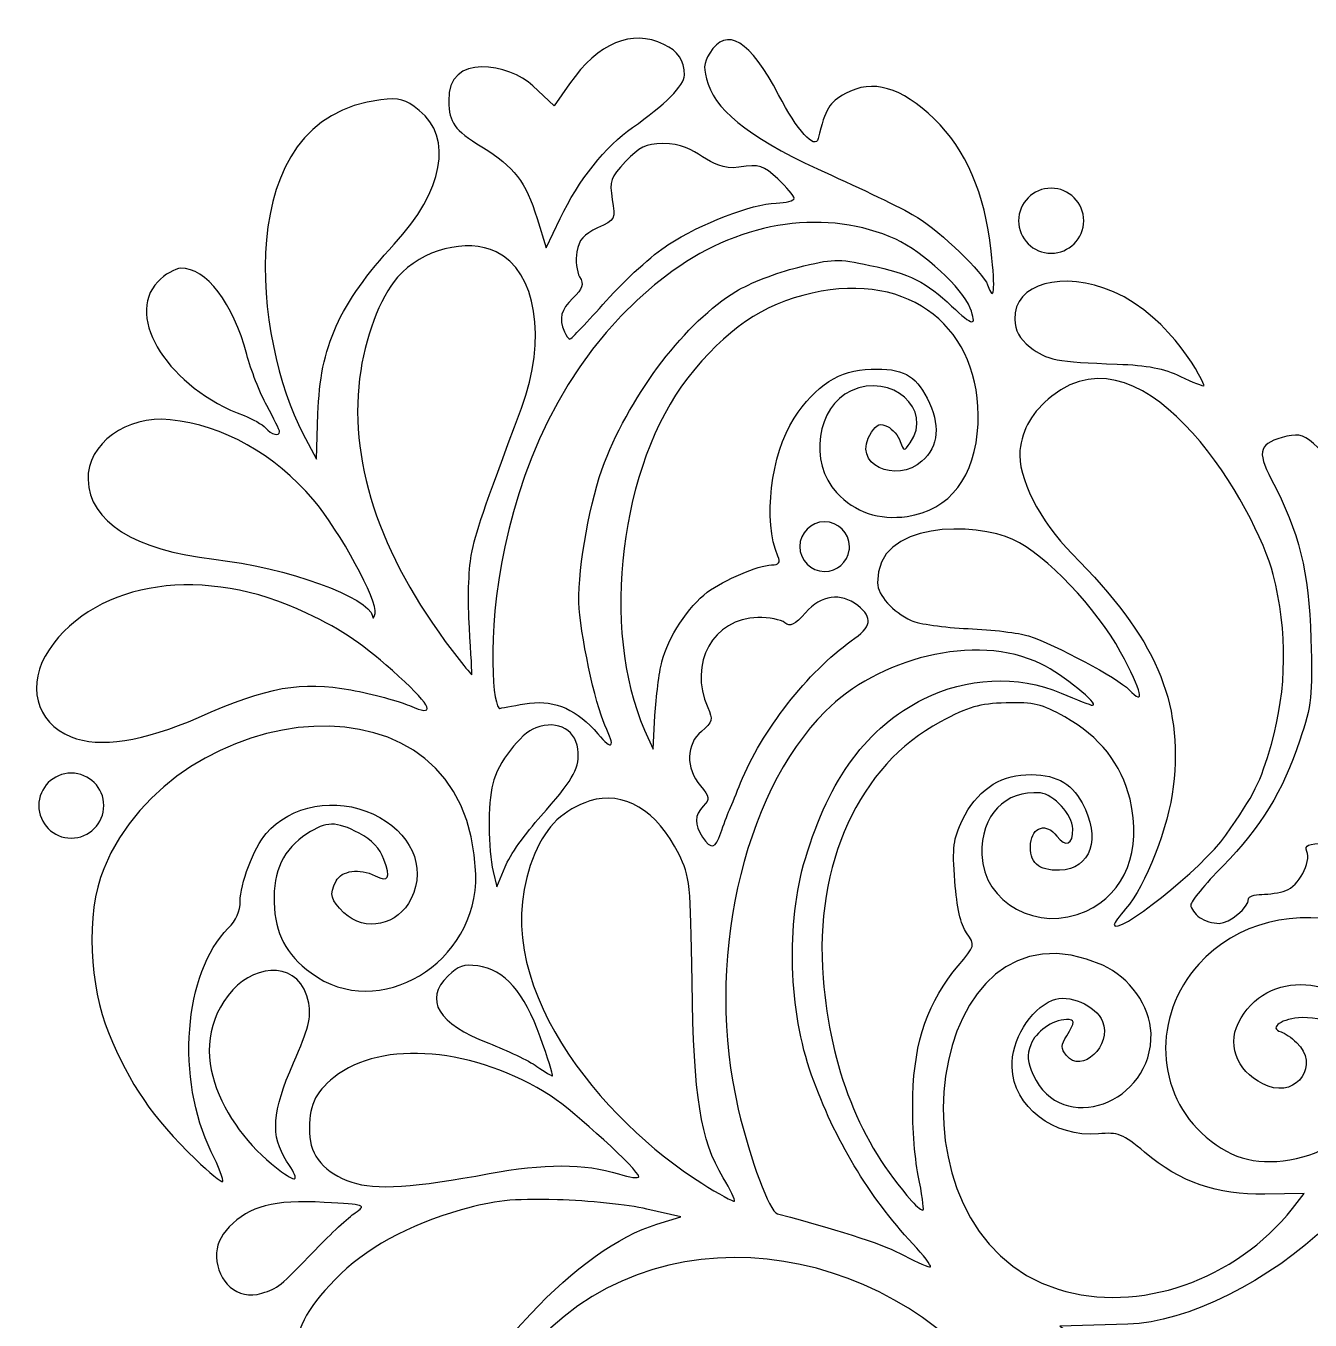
# Model space of a CAD drawing. Header units: millimetres. Extents: x -100 to 100, y -94 to 90.
# Drawn here: x -37.36 to 2.4, y 48.91 to 88.99 of the extents above; entities that cross this region are included whole.
import ezdxf

# ---------------------------------------------------------------- set-up
doc = ezdxf.new("R2010")
doc.units = ezdxf.units.MM
doc.header["$MEASUREMENT"] = 0
doc.layers.add('Layer 1', color=7, linetype='Continuous')

msp = doc.modelspace()

# ---------------------------------------------------------------- linework, layer by layer
at = {"layer": 'Layer 1', "color": 242}
for points, knots in [([(-7.5864, 80.9679), (-7.7142, 81.3339), (-9.0242, 82.5965), (-9.7521, 83.0553), (-9.7521, 83.0553), (-10.0846, 83.265), (-11.2858, 83.8525), (-12.4214, 84.3609), (-12.4214, 84.3609), (-14.7836, 85.4186), (-15.9321, 86.2681), (-16.2345, 87.1814), (-16.2345, 87.1814), (-16.3947, 87.6652), (-16.3872, 87.8159), (-16.1864, 88.1423), (-16.1864, 88.1423), (-15.6671, 88.9868), (-14.9305, 88.5403), (-14.0554, 86.8504), (-14.0554, 86.8504), (-13.4893, 85.7573), (-12.9204, 85.13), (-12.8295, 85.4987), (-12.8295, 85.4987), (-12.5967, 86.4424), (-12.4978, 86.6046), (-11.981, 86.8914), (-11.981, 86.8914), (-11.1528, 87.3511), (-10.2592, 87.0955), (-9.2382, 86.1069), (-9.2382, 86.1069), (-8.2471, 85.1477), (-7.6759, 83.821), (-7.4749, 82.0126), (-7.4749, 82.0126), (-7.338, 80.7813), (-7.381, 80.3797), (-7.5864, 80.9679)], [0, 0, 0, 0, 0.0909091, 0.0909091, 0.0909091, 0.0909091, 0.1818182, 0.1818182, 0.1818182, 0.1818182, 0.2727273, 0.2727273, 0.2727273, 0.2727273, 0.3636364, 0.3636364, 0.3636364, 0.3636364, 0.4545455, 0.4545455, 0.4545455, 0.4545455, 0.5454545, 0.5454545, 0.5454545, 0.5454545, 0.6363636, 0.6363636, 0.6363636, 0.6363636, 0.7272727, 0.7272727, 0.7272727, 0.7272727, 0.8181818, 0.8181818, 0.8181818, 0.8181818, 1, 1, 1, 1]), ([(-21.5329, 83.0203), (-21.8901, 84.1759), (-22.2201, 84.6052), (-23.2379, 85.2396), (-23.2379, 85.2396), (-24.111, 85.7838), (-24.2476, 85.9721), (-24.2673, 86.6597), (-24.2673, 86.6597), (-24.311, 88.1849), (-22.3794, 87.8077), (-21.6597, 87.1283), (-21.6597, 87.1283), (-21.6597, 87.1283), (-21.0023, 86.5076), (-21.0023, 86.5076), (-21.0023, 86.5076), (-21.0023, 86.5076), (-20.5235, 87.1931), (-20.5235, 87.1931), (-20.5235, 87.1931), (-19.6338, 88.4669), (-18.6089, 88.8953), (-17.6059, 88.4126), (-17.6059, 88.4126), (-17.1644, 88.2002), (-16.9837, 87.9288), (-16.9703, 87.4576), (-16.9703, 87.4576), (-16.9616, 87.1554), (-17.5846, 86.5288), (-18.5785, 85.8398), (-18.5785, 85.8398), (-19.4103, 85.2633), (-20.2552, 84.2004), (-20.8159, 83.0251), (-20.8159, 83.0251), (-20.8159, 83.0251), (-21.2519, 82.1114), (-21.2519, 82.1114), (-21.2519, 82.1114), (-21.2519, 82.1114), (-21.5329, 83.0203), (-21.5329, 83.0203)], [0, 0, 0, 0, 0.0833333, 0.0833333, 0.0833333, 0.0833333, 0.1666667, 0.1666667, 0.1666667, 0.1666667, 0.25, 0.25, 0.25, 0.25, 0.3333333, 0.3333333, 0.3333333, 0.3333333, 0.4166667, 0.4166667, 0.4166667, 0.4166667, 0.5, 0.5, 0.5, 0.5, 0.5833333, 0.5833333, 0.5833333, 0.5833333, 0.6666667, 0.6666667, 0.6666667, 0.6666667, 0.75, 0.75, 0.75, 0.75, 0.8333333, 0.8333333, 0.8333333, 0.8333333, 1, 1, 1, 1]), ([(-28.7818, 76.369), (-30.263, 79.1529), (-31.1107, 86.1327), (-26.3684, 86.698), (-26.3684, 86.698), (-25.7904, 86.7669), (-25.6147, 86.7185), (-25.1826, 86.3713), (-25.1826, 86.3713), (-24.1245, 85.521), (-24.4298, 83.8815), (-25.9545, 82.2261), (-25.9545, 82.2261), (-27.6582, 80.3765), (-28.2538, 79.0527), (-28.3146, 76.9799), (-28.3146, 76.9799), (-28.3146, 76.9799), (-28.3561, 75.5688), (-28.3561, 75.5688), (-28.3561, 75.5688), (-28.3561, 75.5688), (-28.7818, 76.369), (-28.7818, 76.369)], [0, 0, 0, 0, 0.1428571, 0.1428571, 0.1428571, 0.1428571, 0.2857143, 0.2857143, 0.2857143, 0.2857143, 0.4285714, 0.4285714, 0.4285714, 0.4285714, 0.5714286, 0.5714286, 0.5714286, 0.5714286, 0.7142857, 0.7142857, 0.7142857, 0.7142857, 1, 1, 1, 1]), ([(-20.6853, 79.5172), (-20.8618, 79.9404), (-20.7999, 80.1837), (-20.4215, 80.5552), (-20.4215, 80.5552), (-20.1149, 80.8563), (-20.0778, 80.9743), (-20.2151, 81.2139), (-20.2151, 81.2139), (-20.307, 81.3747), (-20.3452, 81.7236), (-20.2999, 81.9896), (-20.2999, 81.9896), (-20.2356, 82.367), (-20.0948, 82.5295), (-19.6586, 82.7297), (-19.6586, 82.7297), (-19.1126, 82.9805), (-19.1021, 83.0008), (-19.2036, 83.6136), (-19.2036, 83.6136), (-19.2983, 84.1854), (-19.2623, 84.2886), (-18.7954, 84.783), (-18.7954, 84.783), (-18.366, 85.2378), (-18.1787, 85.3281), (-17.6342, 85.3433), (-17.6342, 85.3433), (-16.5269, 85.3742), (-16.2679, 84.4687), (-15.2827, 84.6105), (-15.2827, 84.6105), (-14.6356, 84.7037), (-14.534, 84.6729), (-14.0772, 84.2469), (-14.0772, 84.2469), (-13.8028, 83.991), (-13.5766, 83.7223), (-13.5746, 83.6499), (-13.5746, 83.6499), (-13.5725, 83.5777), (-13.8227, 83.5094), (-14.1305, 83.4984), (-14.1305, 83.4984), (-14.8891, 83.4715), (-16.4453, 82.8725), (-17.4795, 82.2095), (-17.4795, 82.2095), (-17.9475, 81.9095), (-18.8067, 81.1293), (-19.3888, 80.4758), (-19.3888, 80.4758), (-19.971, 79.8225), (-20.4789, 79.2868), (-20.5176, 79.2857), (-20.5176, 79.2857), (-20.5563, 79.2847), (-20.6317, 79.3888), (-20.6853, 79.5172)], [0, 0, 0, 0, 0.0625, 0.0625, 0.0625, 0.0625, 0.125, 0.125, 0.125, 0.125, 0.1875, 0.1875, 0.1875, 0.1875, 0.25, 0.25, 0.25, 0.25, 0.3125, 0.3125, 0.3125, 0.3125, 0.375, 0.375, 0.375, 0.375, 0.4375, 0.4375, 0.4375, 0.4375, 0.5, 0.5, 0.5, 0.5, 0.5625, 0.5625, 0.5625, 0.5625, 0.625, 0.625, 0.625, 0.625, 0.6875, 0.6875, 0.6875, 0.6875, 0.75, 0.75, 0.75, 0.75, 0.8125, 0.8125, 0.8125, 0.8125, 0.875, 0.875, 0.875, 0.875, 1, 1, 1, 1]), ([(-5.6176, 83.9604), (-5.0615, 83.9604), (-4.6106, 83.5095), (-4.6106, 82.9534), (-4.6106, 82.9534), (-4.6106, 82.3973), (-5.0615, 81.9464), (-5.6176, 81.9464), (-5.6176, 81.9464), (-6.1736, 81.9464), (-6.6246, 82.3973), (-6.6246, 82.9534), (-6.6246, 82.9534), (-6.6246, 83.5095), (-6.1736, 83.9604), (-5.6176, 83.9604)], [0, 0, 0, 0, 0.2, 0.2, 0.2, 0.2, 0.4, 0.4, 0.4, 0.4, 0.6, 0.6, 0.6, 0.6, 1, 1, 1, 1]), ([(-19.652, 67.0665), (-20.2746, 67.8041), (-20.9709, 68.1149), (-21.7626, 68.0088), (-21.7626, 68.0088), (-22.1461, 67.9574), (-22.56, 67.8869), (-22.6822, 67.8523), (-22.6822, 67.8523), (-23.0796, 67.7397), (-23.6721, 76.7918), (-17.3177, 81.4081), (-17.3177, 81.4081), (-15.1764, 82.9641), (-12.5191, 83.3381), (-10.4306, 82.3779), (-10.4306, 82.3779), (-9.5769, 81.9854), (-8.3581, 80.8603), (-8.1256, 80.2502), (-8.1256, 80.2502), (-7.9024, 79.6646), (-8.0346, 79.6786), (-8.6985, 80.311), (-8.6985, 80.311), (-9.4733, 81.0491), (-10.0081, 81.3156), (-11.2256, 81.5709), (-11.2256, 81.5709), (-12.2451, 81.7847), (-12.3674, 81.7812), (-13.4646, 81.5073), (-13.4646, 81.5073), (-14.1029, 81.348), (-14.9634, 81.013), (-15.3768, 80.763), (-15.3768, 80.763), (-16.9099, 79.8359), (-18.5968, 77.638), (-19.444, 75.4634), (-19.444, 75.4634), (-19.8826, 74.3379), (-20.2671, 72.2371), (-20.2363, 71.1345), (-20.2363, 71.1345), (-20.2111, 70.2278), (-19.7322, 67.9643), (-19.4308, 67.3272), (-19.4308, 67.3272), (-19.0989, 66.6257), (-19.1897, 66.5187), (-19.652, 67.0665)], [0, 0, 0, 0, 0.0714286, 0.0714286, 0.0714286, 0.0714286, 0.1428571, 0.1428571, 0.1428571, 0.1428571, 0.2142857, 0.2142857, 0.2142857, 0.2142857, 0.2857143, 0.2857143, 0.2857143, 0.2857143, 0.3571429, 0.3571429, 0.3571429, 0.3571429, 0.4285714, 0.4285714, 0.4285714, 0.4285714, 0.5, 0.5, 0.5, 0.5, 0.5714286, 0.5714286, 0.5714286, 0.5714286, 0.6428571, 0.6428571, 0.6428571, 0.6428571, 0.7142857, 0.7142857, 0.7142857, 0.7142857, 0.7857143, 0.7857143, 0.7857143, 0.7857143, 0.8571429, 0.8571429, 0.8571429, 0.8571429, 1, 1, 1, 1]), ([(-23.9471, 69.3654), (-26.3109, 72.3637), (-27.3627, 75.3382), (-27.0244, 78.0687), (-27.0244, 78.0687), (-26.8683, 79.3293), (-26.4109, 80.5491), (-25.8496, 81.2014), (-25.8496, 81.2014), (-25.1079, 82.0635), (-23.7042, 82.4248), (-22.7958, 81.9876), (-22.7958, 81.9876), (-21.5521, 81.3891), (-21.2129, 79.2917), (-22.0137, 77.1514), (-22.0137, 77.1514), (-23.2285, 73.9042), (-23.4277, 73.3203), (-23.5692, 72.5905), (-23.5692, 72.5905), (-23.6538, 72.1541), (-23.6804, 71.1433), (-23.6283, 70.3443), (-23.6283, 70.3443), (-23.5763, 69.5452), (-23.5424, 68.8912), (-23.5532, 68.8909), (-23.5532, 68.8909), (-23.564, 68.8908), (-23.7413, 69.1042), (-23.9471, 69.3654)], [0, 0, 0, 0, 0.1111111, 0.1111111, 0.1111111, 0.1111111, 0.2222222, 0.2222222, 0.2222222, 0.2222222, 0.3333333, 0.3333333, 0.3333333, 0.3333333, 0.4444444, 0.4444444, 0.4444444, 0.4444444, 0.5555556, 0.5555556, 0.5555556, 0.5555556, 0.6666667, 0.6666667, 0.6666667, 0.6666667, 0.7777778, 0.7777778, 0.7777778, 0.7777778, 1, 1, 1, 1]), ([(-29.939, 76.5347), (-30.0372, 76.6462), (-30.3361, 76.8181), (-30.6032, 76.9165), (-30.6032, 76.9165), (-32.9147, 77.7684), (-34.3222, 79.9552), (-33.2738, 81.0656), (-33.2738, 81.0656), (-33.0635, 81.2883), (-32.7418, 81.4748), (-32.5588, 81.48), (-32.5588, 81.48), (-31.7774, 81.5024), (-30.9409, 80.4072), (-30.5197, 78.8098), (-30.5197, 78.8098), (-30.3955, 78.3392), (-30.116, 77.6265), (-29.8986, 77.2262), (-29.8986, 77.2262), (-29.6811, 76.826), (-29.5021, 76.4626), (-29.5009, 76.4188), (-29.5009, 76.4188), (-29.4964, 76.2641), (-29.7629, 76.3344), (-29.939, 76.5347)], [0, 0, 0, 0, 0.125, 0.125, 0.125, 0.125, 0.25, 0.25, 0.25, 0.25, 0.375, 0.375, 0.375, 0.375, 0.5, 0.5, 0.5, 0.5, 0.625, 0.625, 0.625, 0.625, 0.75, 0.75, 0.75, 0.75, 1, 1, 1, 1]), ([(-18.2013, 67.1773), (-19.584, 70.3027), (-18.9595, 75.4057), (-16.8665, 78.0852), (-16.8665, 78.0852), (-15.694, 79.5863), (-14.5538, 80.3644), (-13.0162, 80.7129), (-13.0162, 80.7129), (-9.9922, 81.3985), (-7.7545, 79.6298), (-7.8818, 76.6546), (-7.8818, 76.6546), (-7.9511, 75.0341), (-8.7577, 73.9835), (-10.0761, 73.7965), (-10.0761, 73.7965), (-10.9437, 73.6735), (-11.6971, 73.9273), (-12.26, 74.5324), (-12.26, 74.5324), (-13.1241, 75.4616), (-12.8751, 77.2069), (-11.8096, 77.6884), (-11.8096, 77.6884), (-10.5538, 78.256), (-9.2606, 77.1195), (-9.9774, 76.078), (-9.9774, 76.078), (-10.1675, 75.8019), (-10.1782, 75.803), (-10.2873, 76.1155), (-10.2873, 76.1155), (-10.3494, 76.2935), (-10.5281, 76.5028), (-10.6842, 76.5807), (-10.6842, 76.5807), (-10.9073, 76.692), (-11.0132, 76.6538), (-11.1789, 76.4022), (-11.1789, 76.4022), (-11.8518, 75.3802), (-10.3903, 74.8147), (-9.6178, 75.5035), (-9.6178, 75.5035), (-9.0943, 75.9702), (-9.0397, 76.6374), (-9.4577, 77.4567), (-9.4577, 77.4567), (-9.827, 78.1807), (-10.2221, 78.3859), (-11.1928, 78.3581), (-11.1928, 78.3581), (-12.1775, 78.3299), (-12.9084, 77.863), (-13.5764, 76.8357), (-13.5764, 76.8357), (-14.2979, 75.7262), (-14.5421, 73.6365), (-14.0761, 72.5614), (-14.0761, 72.5614), (-13.9909, 72.3651), (-14.0387, 72.301), (-14.2756, 72.2942), (-14.2756, 72.2942), (-14.6828, 72.2826), (-15.7379, 71.8322), (-16.2629, 71.446), (-16.2629, 71.446), (-16.8365, 71.024), (-17.4834, 70.0354), (-17.6684, 69.2982), (-17.6684, 69.2982), (-17.7534, 68.9593), (-17.8494, 68.2106), (-17.8816, 67.6345), (-17.8816, 67.6345), (-17.8816, 67.6345), (-17.9403, 66.5872), (-17.9403, 66.5872), (-17.9403, 66.5872), (-17.9403, 66.5872), (-18.2013, 67.1773), (-18.2013, 67.1773)], [0, 0, 0, 0, 0.0454545, 0.0454545, 0.0454545, 0.0454545, 0.0909091, 0.0909091, 0.0909091, 0.0909091, 0.1363636, 0.1363636, 0.1363636, 0.1363636, 0.1818182, 0.1818182, 0.1818182, 0.1818182, 0.2272727, 0.2272727, 0.2272727, 0.2272727, 0.2727273, 0.2727273, 0.2727273, 0.2727273, 0.3181818, 0.3181818, 0.3181818, 0.3181818, 0.3636364, 0.3636364, 0.3636364, 0.3636364, 0.4090909, 0.4090909, 0.4090909, 0.4090909, 0.4545455, 0.4545455, 0.4545455, 0.4545455, 0.5, 0.5, 0.5, 0.5, 0.5454545, 0.5454545, 0.5454545, 0.5454545, 0.5909091, 0.5909091, 0.5909091, 0.5909091, 0.6363636, 0.6363636, 0.6363636, 0.6363636, 0.6818182, 0.6818182, 0.6818182, 0.6818182, 0.7272727, 0.7272727, 0.7272727, 0.7272727, 0.7727273, 0.7727273, 0.7727273, 0.7727273, 0.8181818, 0.8181818, 0.8181818, 0.8181818, 0.8636364, 0.8636364, 0.8636364, 0.8636364, 0.9090909, 0.9090909, 0.9090909, 0.9090909, 1, 1, 1, 1]), ([(-1.6169, 78.1341), (-2.1171, 78.3782), (-2.641, 78.4794), (-3.5697, 78.5119), (-3.5697, 78.5119), (-5.4512, 78.5776), (-5.7593, 78.638), (-6.2675, 79.0414), (-6.2675, 79.0414), (-6.6128, 79.3155), (-6.7342, 79.5357), (-6.7449, 79.9072), (-6.7449, 79.9072), (-6.7764, 81.0065), (-5.2543, 81.4288), (-3.6907, 80.7545), (-3.6907, 80.7545), (-1.8664, 79.968), (-0.852, 77.8708), (-0.8808, 77.8458), (-0.8808, 77.8458), (-0.9096, 77.8209), (-1.2408, 77.9506), (-1.6169, 78.1341)], [0, 0, 0, 0, 0.1428571, 0.1428571, 0.1428571, 0.1428571, 0.2857143, 0.2857143, 0.2857143, 0.2857143, 0.4285714, 0.4285714, 0.4285714, 0.4285714, 0.5714286, 0.5714286, 0.5714286, 0.5714286, 0.7142857, 0.7142857, 0.7142857, 0.7142857, 1, 1, 1, 1]), ([(-3.6678, 61.1627), (-3.6688, 61.1995), (-3.5081, 61.4143), (-3.3107, 61.6401), (-3.3107, 61.6401), (-2.6963, 62.3424), (-1.9698, 64.2072), (-1.8357, 65.4261), (-1.8357, 65.4261), (-1.54, 68.1154), (-2.3612, 70.0067), (-4.9662, 72.6359), (-4.9662, 72.6359), (-5.968, 73.6471), (-6.6673, 75.0308), (-6.5828, 75.835), (-6.5828, 75.835), (-6.5127, 76.5014), (-6.1932, 77.0482), (-5.5982, 77.5196), (-5.5982, 77.5196), (-2.6225, 79.8781), (0.7529, 73.9817), (1.2593, 71.9928), (1.2593, 71.9928), (1.7062, 70.2373), (1.6862, 68.4474), (1.2004, 66.7487), (1.2004, 66.7487), (0.8556, 65.543), (0.6905, 65.2125), (-0.2129, 63.9204), (-0.2129, 63.9204), (-0.923, 62.905), (-3.6552, 60.7241), (-3.6678, 61.1627)], [0, 0, 0, 0, 0.1, 0.1, 0.1, 0.1, 0.2, 0.2, 0.2, 0.2, 0.3, 0.3, 0.3, 0.3, 0.4, 0.4, 0.4, 0.4, 0.5, 0.5, 0.5, 0.5, 0.6, 0.6, 0.6, 0.6, 0.7, 0.7, 0.7, 0.7, 0.8, 0.8, 0.8, 0.8, 1, 1, 1, 1]), ([(-26.6308, 70.7057), (-26.7022, 71.2874), (-29.2849, 72.2159), (-31.5391, 72.4703), (-31.5391, 72.4703), (-33.9962, 72.7476), (-35.3965, 73.6339), (-35.4338, 74.9356), (-35.4338, 74.9356), (-35.4654, 76.037), (-34.235, 76.9356), (-32.8937, 76.7907), (-32.8937, 76.7907), (-31.2405, 76.6123), (-29.6576, 75.7286), (-28.4596, 74.3153), (-28.4596, 74.3153), (-27.6318, 73.3387), (-26.458, 71.1737), (-26.547, 70.7874), (-26.547, 70.7874), (-26.5806, 70.6411), (-26.6183, 70.6043), (-26.6308, 70.7057)], [0, 0, 0, 0, 0.1428571, 0.1428571, 0.1428571, 0.1428571, 0.2857143, 0.2857143, 0.2857143, 0.2857143, 0.4285714, 0.4285714, 0.4285714, 0.4285714, 0.5714286, 0.5714286, 0.5714286, 0.5714286, 0.7142857, 0.7142857, 0.7142857, 0.7142857, 1, 1, 1, 1]), ([(-1.0224, 61.3796), (-1.1692, 61.4845), (-1.2918, 61.6565), (-1.2948, 61.7617), (-1.2948, 61.7617), (-1.2978, 61.8671), (-0.8535, 62.4102), (-0.3074, 62.9687), (-0.3074, 62.9687), (0.8914, 64.1948), (1.5423, 65.2568), (2.0795, 66.8625), (2.0795, 66.8625), (2.4492, 67.968), (2.4783, 68.232), (2.4258, 70.0096), (2.4258, 70.0096), (2.3641, 72.1047), (2.0713, 73.2822), (1.1986, 74.9467), (1.1986, 74.9467), (0.733, 75.8347), (0.8219, 76.0785), (1.6835, 76.2766), (1.6835, 76.2766), (2.0845, 76.3688), (2.2331, 76.3147), (2.6436, 75.9271), (2.6436, 75.9271), (3.0561, 75.5376), (3.1189, 75.3904), (3.0605, 74.9505), (3.0605, 74.9505), (2.9981, 74.482), (3.0253, 74.4336), (3.3456, 74.4428), (3.3456, 74.4428), (4.5517, 74.4774), (5.1884, 73.458), (4.7465, 72.1998), (4.7465, 72.1998), (4.6959, 72.0557), (4.7902, 71.9489), (5.016, 71.8947), (5.016, 71.8947), (5.8762, 71.6883), (6.2438, 70.397), (5.675, 69.5798), (5.675, 69.5798), (5.675, 69.5798), (5.354, 69.1184), (5.354, 69.1184), (5.354, 69.1184), (5.354, 69.1184), (5.7474, 68.6321), (5.7474, 68.6321), (5.7474, 68.6321), (6.5398, 67.6528), (6.0739, 66.153), (4.8929, 65.8814), (4.8929, 65.8814), (4.4952, 65.79), (4.4458, 65.7113), (4.3936, 65.0887), (4.3936, 65.0887), (4.3159, 64.1611), (3.8246, 63.7008), (2.8835, 63.6738), (2.8835, 63.6738), (2.3288, 63.6579), (2.2219, 63.612), (2.3005, 63.4235), (2.3005, 63.4235), (2.439, 63.0914), (2.0364, 62.3446), (1.6452, 62.208), (1.6452, 62.208), (1.4616, 62.1439), (1.1263, 62.0914), (0.8999, 62.0914), (0.8999, 62.0914), (0.6736, 62.0913), (0.4902, 62.0286), (0.4924, 61.952), (0.4924, 61.952), (0.5, 61.6856), (-0.0857, 61.1985), (-0.4195, 61.1936), (-0.4195, 61.1936), (-0.6044, 61.1909), (-0.8756, 61.2746), (-1.0224, 61.3796)], [0, 0, 0, 0, 0.0416667, 0.0416667, 0.0416667, 0.0416667, 0.0833333, 0.0833333, 0.0833333, 0.0833333, 0.125, 0.125, 0.125, 0.125, 0.1666667, 0.1666667, 0.1666667, 0.1666667, 0.2083333, 0.2083333, 0.2083333, 0.2083333, 0.25, 0.25, 0.25, 0.25, 0.2916667, 0.2916667, 0.2916667, 0.2916667, 0.3333333, 0.3333333, 0.3333333, 0.3333333, 0.375, 0.375, 0.375, 0.375, 0.4166667, 0.4166667, 0.4166667, 0.4166667, 0.4583333, 0.4583333, 0.4583333, 0.4583333, 0.5, 0.5, 0.5, 0.5, 0.5416667, 0.5416667, 0.5416667, 0.5416667, 0.5833333, 0.5833333, 0.5833333, 0.5833333, 0.625, 0.625, 0.625, 0.625, 0.6666667, 0.6666667, 0.6666667, 0.6666667, 0.7083333, 0.7083333, 0.7083333, 0.7083333, 0.75, 0.75, 0.75, 0.75, 0.7916667, 0.7916667, 0.7916667, 0.7916667, 0.8333333, 0.8333333, 0.8333333, 0.8333333, 0.875, 0.875, 0.875, 0.875, 0.9166667, 0.9166667, 0.9166667, 0.9166667, 1, 1, 1, 1]), ([(-11.8608, 72.8307), (-11.8608, 72.8307), (-11.8601, 72.8165), (-11.8601, 72.8165), (-11.8601, 72.8165), (-11.8595, 72.7951), (-11.8625, 72.7725), (-11.8683, 72.7494), (-11.8683, 72.7494), (-11.9224, 72.3775), (-12.2426, 72.0918), (-12.6294, 72.0918), (-12.6294, 72.0918), (-13.0542, 72.0918), (-13.3988, 72.4363), (-13.3988, 72.8612), (-13.3988, 72.8612), (-13.3988, 73.2859), (-13.0542, 73.6305), (-12.6294, 73.6305), (-12.6294, 73.6305), (-12.2046, 73.6305), (-11.8601, 73.2859), (-11.8601, 72.8612), (-11.8601, 72.8612), (-11.8601, 72.8509), (-11.8604, 72.8407), (-11.8608, 72.8307)], [0, 0, 0, 0, 0.125, 0.125, 0.125, 0.125, 0.25, 0.25, 0.25, 0.25, 0.375, 0.375, 0.375, 0.375, 0.5, 0.5, 0.5, 0.5, 0.625, 0.625, 0.625, 0.625, 0.75, 0.75, 0.75, 0.75, 1, 1, 1, 1]), ([(-3.2079, 68.4337), (-3.5449, 68.7859), (-5.4908, 69.8264), (-6.3141, 70.0946), (-6.3141, 70.0946), (-6.6043, 70.1893), (-7.4476, 70.2923), (-8.188, 70.3235), (-8.188, 70.3235), (-8.9283, 70.3548), (-9.7195, 70.4673), (-9.9461, 70.5734), (-9.9461, 70.5734), (-10.5365, 70.8501), (-10.9809, 71.3453), (-10.9922, 71.7391), (-10.9922, 71.7391), (-11.0484, 73.6971), (-7.9174, 73.6103), (-6.7996, 73.0836), (-6.7996, 73.0836), (-5.775, 72.6009), (-4.2102, 70.9625), (-3.4699, 69.5975), (-3.4699, 69.5975), (-2.7911, 68.3458), (-2.6888, 67.891), (-3.2079, 68.4337)], [0, 0, 0, 0, 0.125, 0.125, 0.125, 0.125, 0.25, 0.25, 0.25, 0.25, 0.375, 0.375, 0.375, 0.375, 0.5, 0.5, 0.5, 0.5, 0.625, 0.625, 0.625, 0.625, 0.75, 0.75, 0.75, 0.75, 1, 1, 1, 1]), ([(-35.9598, 66.9693), (-37.0516, 67.4055), (-37.3572, 68.6173), (-36.6405, 69.6688), (-36.6405, 69.6688), (-35.1688, 71.8282), (-31.8136, 72.3058), (-28.6676, 70.8038), (-28.6676, 70.8038), (-27.5089, 70.2507), (-26.9064, 69.8367), (-25.8103, 68.8408), (-25.8103, 68.8408), (-24.7726, 67.8979), (-24.653, 67.5653), (-25.4857, 67.9379), (-25.4857, 67.9379), (-25.7978, 68.0777), (-26.6111, 68.295), (-27.2932, 68.421), (-27.2932, 68.421), (-28.841, 68.7071), (-29.8436, 68.5271), (-32.0108, 67.5744), (-32.0108, 67.5744), (-33.726, 66.8204), (-35.0714, 66.6143), (-35.9598, 66.9693)], [0, 0, 0, 0, 0.125, 0.125, 0.125, 0.125, 0.25, 0.25, 0.25, 0.25, 0.375, 0.375, 0.375, 0.375, 0.5, 0.5, 0.5, 0.5, 0.625, 0.625, 0.625, 0.625, 0.75, 0.75, 0.75, 0.75, 1, 1, 1, 1]), ([(-16.4071, 63.8655), (-16.6663, 64.2551), (-16.6599, 64.5377), (-16.3853, 64.8285), (-16.3853, 64.8285), (-16.178, 65.0481), (-16.1864, 65.1048), (-16.4779, 65.4543), (-16.4779, 65.4543), (-16.9367, 66.0042), (-16.9217, 66.7422), (-16.4437, 67.1409), (-16.4437, 67.1409), (-16.0961, 67.4309), (-16.0782, 67.4993), (-16.2503, 67.8831), (-16.2503, 67.8831), (-16.8567, 69.2362), (-16.0718, 70.6454), (-14.7003, 70.6658), (-14.7003, 70.6658), (-14.3574, 70.671), (-13.9794, 70.5988), (-13.8602, 70.5055), (-13.8602, 70.5055), (-13.6867, 70.3698), (-13.5596, 70.4311), (-13.2226, 70.8134), (-13.2226, 70.8134), (-12.7328, 71.3688), (-12.1355, 71.4506), (-11.6069, 71.0347), (-11.6069, 71.0347), (-11.1207, 70.6523), (-11.1686, 70.387), (-11.8048, 69.9392), (-11.8048, 69.9392), (-13.1417, 68.9983), (-14.5875, 67.1438), (-15.231, 65.5445), (-15.231, 65.5445), (-15.348, 65.2536), (-15.5027, 64.8794), (-15.5747, 64.713), (-15.5747, 64.713), (-15.6467, 64.5466), (-15.7672, 64.2238), (-15.8425, 63.9957), (-15.8425, 63.9957), (-16.0049, 63.5036), (-16.145, 63.4713), (-16.4071, 63.8655)], [0, 0, 0, 0, 0.0714286, 0.0714286, 0.0714286, 0.0714286, 0.1428571, 0.1428571, 0.1428571, 0.1428571, 0.2142857, 0.2142857, 0.2142857, 0.2142857, 0.2857143, 0.2857143, 0.2857143, 0.2857143, 0.3571429, 0.3571429, 0.3571429, 0.3571429, 0.4285714, 0.4285714, 0.4285714, 0.4285714, 0.5, 0.5, 0.5, 0.5, 0.5714286, 0.5714286, 0.5714286, 0.5714286, 0.6428571, 0.6428571, 0.6428571, 0.6428571, 0.7142857, 0.7142857, 0.7142857, 0.7142857, 0.7857143, 0.7857143, 0.7857143, 0.7857143, 0.8571429, 0.8571429, 0.8571429, 0.8571429, 1, 1, 1, 1]), ([(-10.1709, 50.9098), (-10.7877, 51.242), (-11.8854, 51.604), (-14.0919, 52.203), (-14.0919, 52.203), (-14.3354, 52.2691), (-14.9311, 53.862), (-15.3018, 55.438), (-15.3018, 55.438), (-16.3528, 59.9073), (-15.2045, 65.1579), (-12.6062, 67.7636), (-12.6062, 67.7636), (-11.0192, 69.3546), (-7.9877, 70.2395), (-5.9156, 69.2211), (-5.9156, 69.2211), (-5.2639, 68.901), (-4.0928, 67.9553), (-4.3392, 67.9482), (-4.3392, 67.9482), (-4.3857, 67.9469), (-4.8233, 68.1176), (-5.3117, 68.3275), (-5.3117, 68.3275), (-6.6451, 68.9007), (-8.2742, 68.7942), (-9.5599, 68.1471), (-9.5599, 68.1471), (-11.3113, 67.2655), (-12.4787, 65.6918), (-13.2257, 63.2057), (-13.2257, 63.2057), (-13.8337, 61.182), (-13.742, 58.484), (-13.0322, 56.495), (-13.0322, 56.495), (-12.3164, 54.4893), (-11.2789, 52.7593), (-9.8978, 51.2688), (-9.8978, 51.2688), (-9.5675, 50.9123), (-9.3231, 50.5938), (-9.3547, 50.5609), (-9.3547, 50.5609), (-9.3863, 50.5282), (-9.7536, 50.6851), (-10.1709, 50.9098)], [0, 0, 0, 0, 0.0769231, 0.0769231, 0.0769231, 0.0769231, 0.1538462, 0.1538462, 0.1538462, 0.1538462, 0.2307692, 0.2307692, 0.2307692, 0.2307692, 0.3076923, 0.3076923, 0.3076923, 0.3076923, 0.3846154, 0.3846154, 0.3846154, 0.3846154, 0.4615385, 0.4615385, 0.4615385, 0.4615385, 0.5384615, 0.5384615, 0.5384615, 0.5384615, 0.6153846, 0.6153846, 0.6153846, 0.6153846, 0.6923077, 0.6923077, 0.6923077, 0.6923077, 0.7692308, 0.7692308, 0.7692308, 0.7692308, 0.8461538, 0.8461538, 0.8461538, 0.8461538, 1, 1, 1, 1]), ([(-32.1099, 53.8927), (-33.4486, 55.1936), (-34.1383, 56.1984), (-34.8006, 57.8127), (-34.8006, 57.8127), (-35.377, 59.2179), (-35.5294, 61.4684), (-34.9475, 62.8876), (-34.9475, 62.8876), (-32.759, 68.226), (-23.6228, 69.3617), (-23.4313, 62.7152), (-23.4313, 62.7152), (-23.3521, 59.9642), (-26.4499, 58.1077), (-28.5297, 59.6599), (-28.5297, 59.6599), (-29.319, 60.2491), (-29.6386, 60.8591), (-29.6736, 61.8438), (-29.6736, 61.8438), (-29.708, 62.8099), (-29.3794, 63.4974), (-28.6596, 63.9651), (-28.6596, 63.9651), (-28.0497, 64.3613), (-27.7627, 64.3648), (-27.039, 63.985), (-27.039, 63.985), (-26.6432, 63.7772), (-26.3936, 63.5142), (-26.271, 63.1753), (-26.271, 63.1753), (-26.0572, 62.5852), (-26.1252, 62.4593), (-26.5444, 62.6684), (-26.5444, 62.6684), (-27.025, 62.9082), (-27.5895, 62.8323), (-27.7522, 62.5063), (-27.7522, 62.5063), (-27.9675, 62.0748), (-27.9295, 61.9197), (-27.512, 61.5255), (-27.512, 61.5255), (-26.8582, 60.9082), (-25.8318, 61.1234), (-25.4279, 61.9626), (-25.4279, 61.9626), (-24.9494, 62.9569), (-25.4356, 64.0279), (-26.6174, 64.5831), (-26.6174, 64.5831), (-27.7488, 65.1145), (-29.1733, 64.8538), (-29.9202, 63.9786), (-29.9202, 63.9786), (-30.2954, 63.5391), (-30.7349, 62.3898), (-30.7239, 61.8771), (-30.7239, 61.8771), (-30.7174, 61.5779), (-30.8455, 61.2879), (-31.0915, 61.0449), (-31.0915, 61.0449), (-32.471, 59.6821), (-32.7236, 56.3639), (-31.6186, 54.1225), (-31.6186, 54.1225), (-31.3864, 53.6514), (-31.2253, 53.2354), (-31.2607, 53.198), (-31.2607, 53.198), (-31.296, 53.1605), (-31.6782, 53.4732), (-32.1099, 53.8927)], [0, 0, 0, 0, 0.05, 0.05, 0.05, 0.05, 0.1, 0.1, 0.1, 0.1, 0.15, 0.15, 0.15, 0.15, 0.2, 0.2, 0.2, 0.2, 0.25, 0.25, 0.25, 0.25, 0.3, 0.3, 0.3, 0.3, 0.35, 0.35, 0.35, 0.35, 0.4, 0.4, 0.4, 0.4, 0.45, 0.45, 0.45, 0.45, 0.5, 0.5, 0.5, 0.5, 0.55, 0.55, 0.55, 0.55, 0.6, 0.6, 0.6, 0.6, 0.65, 0.65, 0.65, 0.65, 0.7, 0.7, 0.7, 0.7, 0.75, 0.75, 0.75, 0.75, 0.8, 0.8, 0.8, 0.8, 0.85, 0.85, 0.85, 0.85, 0.9, 0.9, 0.9, 0.9, 1, 1, 1, 1]), ([(-9.9317, 52.5956), (-11.535, 54.3939), (-12.4566, 56.7091), (-12.6775, 59.4928), (-12.6775, 59.4928), (-12.959, 63.0391), (-11.5686, 66.0807), (-9.0478, 67.4336), (-9.0478, 67.4336), (-8.1678, 67.9058), (-7.8521, 67.9969), (-7.0123, 68.021), (-7.0123, 68.021), (-6.156, 68.0455), (-5.9042, 67.9854), (-5.196, 67.5875), (-5.196, 67.5875), (-4.1163, 66.981), (-3.4317, 66.1181), (-3.1758, 65.0411), (-3.1758, 65.0411), (-2.7986, 63.4542), (-3.3177, 62.1284), (-4.5337, 61.5729), (-4.5337, 61.5729), (-6.0142, 60.8965), (-7.7201, 61.822), (-7.7632, 63.3249), (-7.7632, 63.3249), (-7.798, 64.5409), (-7.0465, 65.3318), (-5.9506, 65.2324), (-5.9506, 65.2324), (-5.539, 65.195), (-4.9601, 64.5541), (-4.9477, 64.1219), (-4.9477, 64.1219), (-4.9336, 63.6314), (-5.1649, 63.5245), (-5.4401, 63.8943), (-5.4401, 63.8943), (-5.7568, 64.32), (-6.207, 64.1918), (-6.2525, 63.6629), (-6.2525, 63.6629), (-6.3024, 63.0821), (-6.0187, 62.821), (-5.358, 62.8399), (-5.358, 62.8399), (-4.3825, 62.8679), (-4.0605, 63.8313), (-4.6601, 64.9278), (-4.6601, 64.9278), (-5.0144, 65.5758), (-5.5094, 65.8232), (-6.3999, 65.7977), (-6.3999, 65.7977), (-7.2413, 65.7736), (-7.9429, 65.2729), (-8.3647, 64.3957), (-8.3647, 64.3957), (-8.6468, 63.8089), (-8.6791, 63.5484), (-8.5994, 62.5014), (-8.5994, 62.5014), (-8.5366, 61.6765), (-8.4197, 61.1624), (-8.2347, 60.897), (-8.2347, 60.897), (-7.9648, 60.5098), (-7.9669, 60.5014), (-8.4935, 59.8837), (-8.4935, 59.8837), (-9.4192, 58.7982), (-9.8546, 57.5536), (-9.8991, 55.8657), (-9.8991, 55.8657), (-9.9215, 55.0127), (-9.8515, 53.9758), (-9.7318, 53.3882), (-9.7318, 53.3882), (-9.6185, 52.8325), (-9.5503, 52.3518), (-9.5803, 52.3201), (-9.5803, 52.3201), (-9.6102, 52.2884), (-9.7684, 52.4123), (-9.9317, 52.5956)], [0, 0, 0, 0, 0.0434783, 0.0434783, 0.0434783, 0.0434783, 0.0869565, 0.0869565, 0.0869565, 0.0869565, 0.1304348, 0.1304348, 0.1304348, 0.1304348, 0.173913, 0.173913, 0.173913, 0.173913, 0.2173913, 0.2173913, 0.2173913, 0.2173913, 0.2608696, 0.2608696, 0.2608696, 0.2608696, 0.3043478, 0.3043478, 0.3043478, 0.3043478, 0.3478261, 0.3478261, 0.3478261, 0.3478261, 0.3913043, 0.3913043, 0.3913043, 0.3913043, 0.4347826, 0.4347826, 0.4347826, 0.4347826, 0.4782609, 0.4782609, 0.4782609, 0.4782609, 0.5217391, 0.5217391, 0.5217391, 0.5217391, 0.5652174, 0.5652174, 0.5652174, 0.5652174, 0.6086957, 0.6086957, 0.6086957, 0.6086957, 0.6521739, 0.6521739, 0.6521739, 0.6521739, 0.6956522, 0.6956522, 0.6956522, 0.6956522, 0.7391304, 0.7391304, 0.7391304, 0.7391304, 0.7826087, 0.7826087, 0.7826087, 0.7826087, 0.826087, 0.826087, 0.826087, 0.826087, 0.8695652, 0.8695652, 0.8695652, 0.8695652, 0.9130435, 0.9130435, 0.9130435, 0.9130435, 1, 1, 1, 1]), ([(-22.8904, 62.7958), (-23.055, 63.5116), (-23.0623, 64.8783), (-22.905, 65.5152), (-22.905, 65.5152), (-22.7437, 66.1681), (-22.0472, 67.0758), (-21.5728, 67.2514), (-21.5728, 67.2514), (-20.8683, 67.5122), (-20.2868, 67.1683), (-20.2573, 66.4736), (-20.2573, 66.4736), (-20.2356, 65.9637), (-20.4675, 65.572), (-21.4143, 64.5182), (-21.4143, 64.5182), (-21.883, 63.9967), (-22.3823, 63.2896), (-22.5241, 62.947), (-22.5241, 62.947), (-22.5241, 62.947), (-22.7819, 62.324), (-22.7819, 62.324), (-22.7819, 62.324), (-22.7819, 62.324), (-22.8904, 62.7958), (-22.8904, 62.7958)], [0, 0, 0, 0, 0.125, 0.125, 0.125, 0.125, 0.25, 0.25, 0.25, 0.25, 0.375, 0.375, 0.375, 0.375, 0.5, 0.5, 0.5, 0.5, 0.625, 0.625, 0.625, 0.625, 0.75, 0.75, 0.75, 0.75, 1, 1, 1, 1]), ([(-35.9513, 65.8467), (-35.3952, 65.8467), (-34.9443, 65.3958), (-34.9443, 64.8397), (-34.9443, 64.8397), (-34.9443, 64.2837), (-35.3952, 63.8327), (-35.9513, 63.8327), (-35.9513, 63.8327), (-36.5074, 63.8327), (-36.9583, 64.2837), (-36.9583, 64.8397), (-36.9583, 64.8397), (-36.9583, 65.3958), (-36.5074, 65.8467), (-35.9513, 65.8467)], [0, 0, 0, 0, 0.2, 0.2, 0.2, 0.2, 0.4, 0.4, 0.4, 0.4, 0.6, 0.6, 0.6, 0.6, 1, 1, 1, 1]), ([(-16.4361, 53.1476), (-19.4379, 55.0408), (-23.296, 59.4225), (-21.5996, 63.3569), (-21.5996, 63.3569), (-21.2237, 64.2285), (-20.7176, 64.7127), (-19.8985, 64.9839), (-19.8985, 64.9839), (-18.8724, 65.3236), (-17.803, 64.6856), (-17.1486, 63.3432), (-17.1486, 63.3432), (-16.7936, 62.6152), (-16.7781, 62.4674), (-16.7339, 59.3722), (-16.7339, 59.3722), (-16.6827, 55.794), (-16.4769, 54.5014), (-15.7702, 53.3178), (-15.7702, 53.3178), (-15.5501, 52.9493), (-15.3931, 52.6236), (-15.4211, 52.5938), (-15.4211, 52.5938), (-15.4492, 52.5641), (-15.9059, 52.8133), (-16.4361, 53.1476)], [0, 0, 0, 0, 0.125, 0.125, 0.125, 0.125, 0.25, 0.25, 0.25, 0.25, 0.375, 0.375, 0.375, 0.375, 0.5, 0.5, 0.5, 0.5, 0.625, 0.625, 0.625, 0.625, 0.75, 0.75, 0.75, 0.75, 1, 1, 1, 1]), ([(-5.3991, 49.8613), (-11.0571, 51.6319), (-9.4983, 62.3586), (-4.0157, 59.8959), (-4.0157, 59.8959), (-3.1897, 59.5249), (-2.5492, 58.6226), (-2.5255, 57.7965), (-2.5255, 57.7965), (-2.4627, 55.6039), (-5.3086, 54.5906), (-6.1708, 56.4987), (-6.1708, 56.4987), (-6.357, 56.9108), (-6.374, 57.1108), (-6.2498, 57.4364), (-6.2498, 57.4364), (-6.0962, 57.8399), (-5.5814, 58.2025), (-5.1448, 58.2151), (-5.1448, 58.2151), (-4.8721, 58.2229), (-4.8708, 58.1469), (-5.1367, 57.7146), (-5.1367, 57.7146), (-5.315, 57.4246), (-5.3163, 57.3245), (-5.1451, 57.1038), (-5.1451, 57.1038), (-4.6828, 56.5082), (-3.7181, 57.4174), (-4.0249, 58.1595), (-4.0249, 58.1595), (-4.2304, 58.6565), (-5.0864, 59.0192), (-5.5727, 58.8152), (-5.5727, 58.8152), (-6.2869, 58.5156), (-6.8515, 57.5807), (-6.8274, 56.7378), (-6.8274, 56.7378), (-6.7927, 55.5293), (-5.5269, 54.5529), (-4.1556, 54.6768), (-4.1556, 54.6768), (-3.5419, 54.7322), (-3.4091, 54.6793), (-2.7231, 54.1057), (-2.7231, 54.1057), (-1.6052, 53.1712), (-0.4867, 52.78), (0.998, 52.8042), (0.998, 52.8042), (0.998, 52.8042), (2.2117, 52.8241), (2.2117, 52.8241), (2.2117, 52.8241), (2.2117, 52.8241), (1.8529, 52.3656), (1.8529, 52.3656), (1.8529, 52.3656), (0.1102, 50.1393), (-2.9313, 49.0889), (-5.3991, 49.8613)], [0, 0, 0, 0, 0.0588235, 0.0588235, 0.0588235, 0.0588235, 0.1176471, 0.1176471, 0.1176471, 0.1176471, 0.1764706, 0.1764706, 0.1764706, 0.1764706, 0.2352941, 0.2352941, 0.2352941, 0.2352941, 0.2941176, 0.2941176, 0.2941176, 0.2941176, 0.3529412, 0.3529412, 0.3529412, 0.3529412, 0.4117647, 0.4117647, 0.4117647, 0.4117647, 0.4705882, 0.4705882, 0.4705882, 0.4705882, 0.5294118, 0.5294118, 0.5294118, 0.5294118, 0.5882353, 0.5882353, 0.5882353, 0.5882353, 0.6470588, 0.6470588, 0.6470588, 0.6470588, 0.7058824, 0.7058824, 0.7058824, 0.7058824, 0.7647059, 0.7647059, 0.7647059, 0.7647059, 0.8235294, 0.8235294, 0.8235294, 0.8235294, 0.8823529, 0.8823529, 0.8823529, 0.8823529, 1, 1, 1, 1]), ([(-1.321, 47.0509), (-2.4909, 47.2271), (-3.8723, 47.7485), (-4.8028, 48.3648), (-4.8028, 48.3648), (-4.8028, 48.3648), (-5.3442, 48.7234), (-5.3442, 48.7234), (-5.3442, 48.7234), (-5.3442, 48.7234), (-3.2463, 48.7835), (-3.2463, 48.7835), (-3.2463, 48.7835), (0.4308, 48.889), (7.0287, 53.9013), (4.5756, 57.8246), (4.5756, 57.8246), (3.4308, 59.6557), (1.0261, 59.8133), (0.1779, 58.113), (0.1779, 58.113), (-0.1996, 57.3562), (0.2056, 56.4969), (1.1008, 56.1558), (1.1008, 56.1558), (2.019, 55.806), (2.6921, 56.835), (1.9831, 57.5045), (1.9831, 57.5045), (1.8247, 57.654), (1.6069, 57.8029), (1.499, 57.8355), (1.499, 57.8355), (1.0923, 57.9582), (1.5374, 58.2573), (2.1531, 58.275), (2.1531, 58.275), (3.0238, 58.2999), (3.7591, 57.8214), (4.0587, 57.0347), (4.0587, 57.0347), (4.2647, 56.4942), (4.2644, 56.356), (4.0561, 55.7599), (4.0561, 55.7599), (3.6979, 54.7345), (3.0287, 54.1398), (1.9811, 53.9159), (1.9811, 53.9159), (0.8357, 53.6711), (0.013, 53.8644), (-0.8192, 54.574), (-0.8192, 54.574), (-2.3964, 55.9189), (-2.4993, 58.3219), (-1.0487, 59.9297), (-1.0487, 59.9297), (0.1098, 61.2136), (1.9316, 61.6774), (3.8222, 61.1697), (3.8222, 61.1697), (4.4316, 61.0061), (5.2038, 60.7099), (5.5381, 60.5116), (5.5381, 60.5116), (8.426, 58.799), (9.359, 54.7338), (7.6436, 51.3377), (7.6436, 51.3377), (6.6152, 49.3019), (4.4905, 47.702), (2.0809, 47.1492), (2.0809, 47.1492), (0.7305, 46.8394), (0.1863, 46.8236), (-1.321, 47.0509)], [0, 0, 0, 0, 0.05, 0.05, 0.05, 0.05, 0.1, 0.1, 0.1, 0.1, 0.15, 0.15, 0.15, 0.15, 0.2, 0.2, 0.2, 0.2, 0.25, 0.25, 0.25, 0.25, 0.3, 0.3, 0.3, 0.3, 0.35, 0.35, 0.35, 0.35, 0.4, 0.4, 0.4, 0.4, 0.45, 0.45, 0.45, 0.45, 0.5, 0.5, 0.5, 0.5, 0.55, 0.55, 0.55, 0.55, 0.6, 0.6, 0.6, 0.6, 0.65, 0.65, 0.65, 0.65, 0.7, 0.7, 0.7, 0.7, 0.75, 0.75, 0.75, 0.75, 0.8, 0.8, 0.8, 0.8, 0.85, 0.85, 0.85, 0.85, 0.9, 0.9, 0.9, 0.9, 1, 1, 1, 1]), ([(-29.4412, 53.5008), (-31.124, 54.7275), (-32.6205, 57.2734), (-30.9483, 59.1352), (-30.9483, 59.1352), (-30.2224, 59.9434), (-28.852, 60.0545), (-28.5989, 58.7197), (-28.5989, 58.7197), (-28.517, 58.2876), (-28.6102, 57.9249), (-29.0734, 56.8732), (-29.0734, 56.8732), (-29.7395, 55.3608), (-29.7919, 54.6061), (-29.2844, 53.8353), (-29.2844, 53.8353), (-28.8854, 53.2293), (-28.9321, 53.1297), (-29.4412, 53.5008)], [0, 0, 0, 0, 0.1666667, 0.1666667, 0.1666667, 0.1666667, 0.3333333, 0.3333333, 0.3333333, 0.3333333, 0.5, 0.5, 0.5, 0.5, 0.6666667, 0.6666667, 0.6666667, 0.6666667, 1, 1, 1, 1]), ([(-21.5427, 56.7665), (-21.7943, 56.9436), (-22.4635, 57.2654), (-23.0299, 57.4819), (-23.0299, 57.4819), (-24.6042, 58.0836), (-25.049, 58.8218), (-24.2875, 59.5692), (-24.2875, 59.5692), (-23.9749, 59.876), (-23.7983, 59.9355), (-23.3697, 59.8785), (-23.3697, 59.8785), (-22.5493, 59.7694), (-21.919, 59.0553), (-21.4325, 57.6836), (-21.4325, 57.6836), (-21.2038, 57.0387), (-21.0321, 56.496), (-21.051, 56.4779), (-21.051, 56.4779), (-21.0698, 56.4597), (-21.2912, 56.5895), (-21.5427, 56.7665)], [0, 0, 0, 0, 0.1428571, 0.1428571, 0.1428571, 0.1428571, 0.2857143, 0.2857143, 0.2857143, 0.2857143, 0.4285714, 0.4285714, 0.4285714, 0.4285714, 0.5714286, 0.5714286, 0.5714286, 0.5714286, 0.7142857, 0.7142857, 0.7142857, 0.7142857, 1, 1, 1, 1]), ([(-27.2658, 53.1758), (-28.1066, 53.4627), (-28.5589, 53.9886), (-28.5793, 54.7032), (-28.5793, 54.7032), (-28.603, 55.5275), (-28.4221, 55.9372), (-27.8192, 56.425), (-27.8192, 56.425), (-26.3567, 57.6084), (-23.4257, 57.3525), (-21.0966, 55.8381), (-21.0966, 55.8381), (-20.3609, 55.3597), (-18.388, 53.5496), (-18.3823, 53.3477), (-18.3823, 53.3477), (-18.3805, 53.2882), (-18.662, 53.3279), (-19.0077, 53.436), (-19.0077, 53.436), (-20.0441, 53.7603), (-21.338, 53.7632), (-23.016, 53.4451), (-23.016, 53.4451), (-25.3035, 53.0118), (-26.5526, 52.9324), (-27.2658, 53.1758)], [0, 0, 0, 0, 0.125, 0.125, 0.125, 0.125, 0.25, 0.25, 0.25, 0.25, 0.375, 0.375, 0.375, 0.375, 0.5, 0.5, 0.5, 0.5, 0.625, 0.625, 0.625, 0.625, 0.75, 0.75, 0.75, 0.75, 1, 1, 1, 1]), ([(-31.4546, 50.8616), (-31.4662, 51.2099), (-31.3484, 51.4882), (-31.0604, 51.7932), (-31.0604, 51.7932), (-30.4492, 52.4405), (-29.6807, 52.6392), (-28.1225, 52.553), (-28.1225, 52.553), (-26.8381, 52.482), (-26.8088, 52.4722), (-27.1641, 52.2322), (-27.1641, 52.2322), (-27.3655, 52.0959), (-27.9201, 51.5797), (-28.3965, 51.0849), (-28.3965, 51.0849), (-29.5273, 49.9104), (-29.5329, 49.9059), (-30.0528, 49.7405), (-30.0528, 49.7405), (-30.8175, 49.4975), (-31.4299, 50.1154), (-31.4546, 50.8616)], [0, 0, 0, 0, 0.1428571, 0.1428571, 0.1428571, 0.1428571, 0.2857143, 0.2857143, 0.2857143, 0.2857143, 0.4285714, 0.4285714, 0.4285714, 0.4285714, 0.5714286, 0.5714286, 0.5714286, 0.5714286, 0.7142857, 0.7142857, 0.7142857, 0.7142857, 1, 1, 1, 1]), ([(-28.0319, 45.4988), (-28.7845, 45.9709), (-29.1302, 46.6758), (-29.07, 47.6153), (-29.07, 47.6153), (-29.0058, 48.6169), (-28.7011, 49.2228), (-27.7868, 50.1675), (-27.7868, 50.1675), (-26.864, 51.1209), (-25.5309, 51.8555), (-23.8801, 52.3204), (-23.8801, 52.3204), (-22.8102, 52.6217), (-22.3615, 52.669), (-20.9013, 52.6342), (-20.9013, 52.6342), (-19.9559, 52.6118), (-18.7102, 52.4833), (-18.1334, 52.3488), (-18.1334, 52.3488), (-18.1334, 52.3488), (-17.0845, 52.1042), (-17.0845, 52.1042), (-17.0845, 52.1042), (-17.0845, 52.1042), (-17.821, 51.8778), (-17.821, 51.8778), (-17.821, 51.8778), (-19.0093, 51.5126), (-20.4317, 50.5021), (-21.7259, 49.1036), (-21.7259, 49.1036), (-24.1092, 46.5283), (-24.5363, 46.1327), (-25.4288, 45.6736), (-25.4288, 45.6736), (-26.5348, 45.1046), (-27.3196, 45.0519), (-28.0319, 45.4988)], [0, 0, 0, 0, 0.0909091, 0.0909091, 0.0909091, 0.0909091, 0.1818182, 0.1818182, 0.1818182, 0.1818182, 0.2727273, 0.2727273, 0.2727273, 0.2727273, 0.3636364, 0.3636364, 0.3636364, 0.3636364, 0.4545455, 0.4545455, 0.4545455, 0.4545455, 0.5454545, 0.5454545, 0.5454545, 0.5454545, 0.6363636, 0.6363636, 0.6363636, 0.6363636, 0.7272727, 0.7272727, 0.7272727, 0.7272727, 0.8181818, 0.8181818, 0.8181818, 0.8181818, 1, 1, 1, 1]), ([(-18.5064, 37.527), (-20.457, 37.8525), (-22.2746, 39.3997), (-22.9915, 41.3447), (-22.9915, 41.3447), (-23.8958, 43.798), (-23.1272, 46.7758), (-21.102, 48.6663), (-21.102, 48.6663), (-16.8391, 52.6456), (-9.555, 50.8427), (-6.8124, 45.9213), (-6.8124, 45.9213), (-6.6099, 45.558), (-6.6102, 45.5577), (-6.976, 45.8007), (-6.976, 45.8007), (-8.5773, 46.865), (-10.5019, 47.455), (-12.2119, 47.406), (-12.2119, 47.406), (-13.3946, 47.3721), (-15.0705, 46.8104), (-15.8352, 46.1916), (-15.8352, 46.1916), (-16.2207, 45.8797), (-16.5003, 45.7884), (-17.1333, 45.7677), (-17.1333, 45.7677), (-18.4993, 45.723), (-19.7138, 44.9079), (-20.2579, 43.6708), (-20.2579, 43.6708), (-20.8514, 42.3216), (-20.1317, 40.3393), (-18.8371, 39.7577), (-18.8371, 39.7577), (-18.0361, 39.3981), (-17.9295, 39.4005), (-17.1674, 39.7968), (-17.1674, 39.7968), (-16.2095, 40.2949), (-15.9442, 41.3483), (-16.5835, 42.1148), (-16.5835, 42.1148), (-17.014, 42.631), (-17.739, 42.5731), (-18.0385, 41.9986), (-18.0385, 41.9986), (-18.2178, 41.655), (-18.2122, 41.5512), (-17.9927, 41.141), (-17.9927, 41.141), (-17.7487, 40.685), (-17.7507, 40.6741), (-18.0845, 40.6646), (-18.0845, 40.6646), (-18.7889, 40.6444), (-19.6903, 41.6581), (-19.7143, 42.4974), (-19.7143, 42.4974), (-19.7289, 43.007), (-19.259, 43.8228), (-18.7132, 44.2355), (-18.7132, 44.2355), (-18.1868, 44.6336), (-17.0589, 44.8113), (-16.2647, 44.6212), (-16.2647, 44.6212), (-15.0384, 44.3278), (-13.8974, 42.8159), (-13.8577, 41.4319), (-13.8577, 41.4319), (-13.8288, 40.4236), (-14.4792, 39.0718), (-15.3179, 38.3972), (-15.3179, 38.3972), (-15.8182, 37.9948), (-17.4245, 37.3437), (-17.7697, 37.4035), (-17.7697, 37.4035), (-17.8142, 37.4112), (-18.1458, 37.4668), (-18.5064, 37.527)], [0, 0, 0, 0, 0.0454545, 0.0454545, 0.0454545, 0.0454545, 0.0909091, 0.0909091, 0.0909091, 0.0909091, 0.1363636, 0.1363636, 0.1363636, 0.1363636, 0.1818182, 0.1818182, 0.1818182, 0.1818182, 0.2272727, 0.2272727, 0.2272727, 0.2272727, 0.2727273, 0.2727273, 0.2727273, 0.2727273, 0.3181818, 0.3181818, 0.3181818, 0.3181818, 0.3636364, 0.3636364, 0.3636364, 0.3636364, 0.4090909, 0.4090909, 0.4090909, 0.4090909, 0.4545455, 0.4545455, 0.4545455, 0.4545455, 0.5, 0.5, 0.5, 0.5, 0.5454545, 0.5454545, 0.5454545, 0.5454545, 0.5909091, 0.5909091, 0.5909091, 0.5909091, 0.6363636, 0.6363636, 0.6363636, 0.6363636, 0.6818182, 0.6818182, 0.6818182, 0.6818182, 0.7272727, 0.7272727, 0.7272727, 0.7272727, 0.7727273, 0.7727273, 0.7727273, 0.7727273, 0.8181818, 0.8181818, 0.8181818, 0.8181818, 0.8636364, 0.8636364, 0.8636364, 0.8636364, 0.9090909, 0.9090909, 0.9090909, 0.9090909, 1, 1, 1, 1])]:
    msp.add_open_spline(points, degree=3, knots=knots, dxfattribs=at)

doc.saveas('drawing.dxf')
